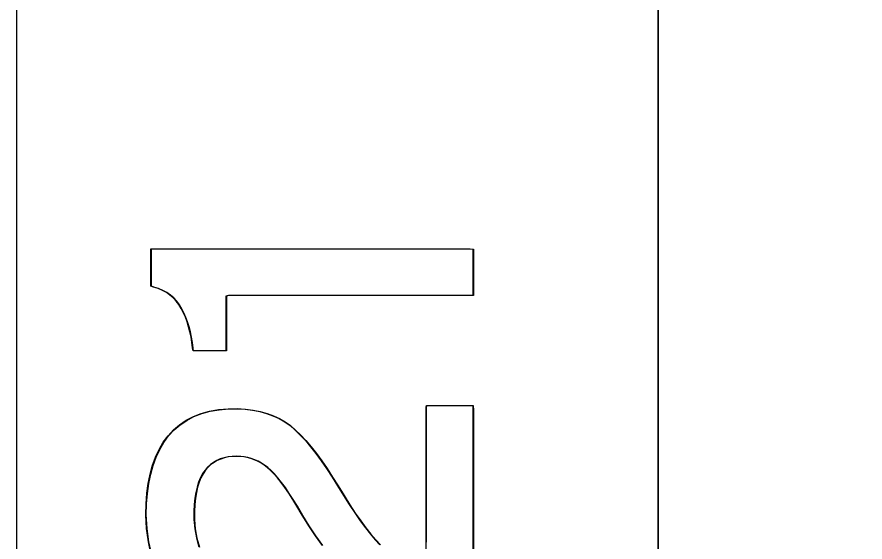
# Model space of a CAD drawing. Extents: x 1 to 47.7, y 0.2 to 35.
# Drawn here: x 34.5485 to 34.7533, y 17.464 to 17.5906 of the extents above; entities that cross this region are included whole.
import ezdxf

# ---------------------------------------------------------------- set-up
doc = ezdxf.new("R2010")
doc.units = 0
doc.header["$MEASUREMENT"] = 0
for name, color, linetype in [('5_1___24__TARGET_LEDS___12', 7, 'CONTINUOUS'), ('6_4___24__OPTOISO_INDEPEND', 7, 'CONTINUOUS'), ('8_0_____DWG', 7, 'CONTINUOUS')]:
    doc.layers.add(name, color=color, linetype=linetype)

msp = doc.modelspace()

# ---------------------------------------------------------------- linework, layer by layer
at = {"layer": '5_1___24__TARGET_LEDS___12'}
for points in [[(34.7534, 17.4357), (34.70342, 17.4357), (34.70344, 17.7357)], [(34.58103, 17.4609), (34.58032, 17.46401), (34.57988, 17.46723), (34.5797, 17.47054), (34.57976, 17.47319), (34.57996, 17.47571), (34.58029, 17.4781), (34.58076, 17.48035), (34.58135, 17.48246), (34.58208, 17.48444), (34.58294, 17.48629), (34.58393, 17.488), (34.58507, 17.48958), (34.58639, 17.491), (34.58785, 17.49225), (34.58945, 17.49332), (34.59119, 17.49422), (34.59307, 17.49495), (34.5951, 17.4955), (34.59727, 17.49588), (34.59958, 17.49609), (34.6018, 17.49612), (34.60369, 17.49601), (34.6055, 17.49579), (34.60723, 17.49545), (34.60886, 17.495), (34.61041, 17.49443), (34.61187, 17.49375), (34.61324, 17.49295), (34.61453, 17.49204), (34.61575, 17.49098), (34.61698, 17.48977), (34.61823, 17.48842), (34.61949, 17.48694), (34.62077, 17.48532), (34.62206, 17.48356), (34.62337, 17.48167), (34.62469, 17.47964), (34.62603, 17.47748), (34.62745, 17.47515), (34.62883, 17.47297), (34.63018, 17.47095), (34.63148, 17.4691), (34.63273, 17.4674), (34.63395, 17.46587), (34.63512, 17.4645), (34.63624, 17.4633)], [(34.64741, 17.46396), (34.64741, 17.46989), (34.64741, 17.47657), (34.64741, 17.48329), (34.64741, 17.48934), (34.64741, 17.49401), (34.64741, 17.4966), (34.64754, 17.49689), (34.64834, 17.49689), (34.64972, 17.49689), (34.65146, 17.49689), (34.65337, 17.49689), (34.65525, 17.49689), (34.65689, 17.49689), (34.6581, 17.49689), (34.65867, 17.49689), (34.65869, 17.4957), (34.65869, 17.49114), (34.65869, 17.48408), (34.65869, 17.47548), (34.65869, 17.46629), (34.65869, 17.45748)], [(34.62237, 17.46309), (34.62067, 17.46545), (34.61904, 17.46788), (34.61749, 17.4704), (34.6162, 17.47259), (34.61519, 17.47422), (34.61422, 17.47571), (34.61328, 17.47708), (34.61237, 17.47831), (34.61149, 17.47942), (34.61064, 17.48039), (34.60983, 17.48124), (34.60905, 17.48195), (34.60828, 17.48253), (34.60749, 17.48302), (34.60669, 17.48344), (34.60588, 17.4838), (34.60505, 17.48409), (34.60421, 17.48432), (34.60336, 17.48449), (34.60249, 17.48459), (34.60161, 17.48463), (34.60056, 17.4846), (34.59955, 17.48448), (34.59859, 17.48428), (34.59769, 17.48399), (34.59685, 17.48362), (34.59606, 17.48317), (34.59532, 17.48263), (34.59464, 17.482), (34.59401, 17.48129), (34.59342, 17.48044), (34.5929, 17.47948), (34.59246, 17.47841), (34.59209, 17.47722), (34.59179, 17.47592), (34.59156, 17.47451), (34.59141, 17.47298), (34.59132, 17.47134), (34.59133, 17.46942), (34.59154, 17.46714), (34.59194, 17.46492), (34.59253, 17.46276)]]:
    msp.add_lwpolyline(points, dxfattribs=at)
msp.add_lwpolyline([(34.65869, 17.52342), (34.65641, 17.52342), (34.65034, 17.52342), (34.64165, 17.52342), (34.63151, 17.52342), (34.62107, 17.52342), (34.61151, 17.52342), (34.60398, 17.52342), (34.59966, 17.52342), (34.59907, 17.52329), (34.59907, 17.52232), (34.59907, 17.52064), (34.59907, 17.5185), (34.59907, 17.51616), (34.59907, 17.51389), (34.59907, 17.51195), (34.59907, 17.51059), (34.59907, 17.51008), (34.59876, 17.51008), (34.59794, 17.51008), (34.59677, 17.51008), (34.59541, 17.51008), (34.594, 17.51008), (34.59271, 17.51008), (34.5917, 17.51008), (34.59112, 17.51008), (34.59098, 17.51077), (34.59083, 17.51212), (34.59062, 17.51342), (34.59036, 17.51468), (34.59005, 17.51589), (34.58968, 17.51705), (34.58927, 17.51817), (34.58879, 17.51924), (34.58827, 17.52026), (34.58771, 17.52121), (34.58707, 17.52207), (34.58635, 17.52285), (34.58554, 17.52354), (34.58466, 17.52415), (34.5837, 17.52466), (34.58266, 17.5251), (34.58154, 17.52544), (34.58095, 17.52567), (34.58095, 17.52633), (34.58095, 17.52748), (34.58095, 17.52895), (34.58095, 17.53055), (34.58095, 17.5321), (34.58095, 17.53343), (34.58095, 17.53436), (34.58095, 17.53471), (34.58392, 17.53471), (34.59183, 17.53471), (34.60316, 17.53471), (34.61639, 17.53471), (34.63, 17.53471), (34.64247, 17.53471), (34.65228, 17.53471), (34.65792, 17.53471), (34.65869, 17.5346), (34.65869, 17.53378), (34.65869, 17.53235), (34.65869, 17.53054), (34.65869, 17.52857), (34.65869, 17.52665), (34.65869, 17.525), (34.65869, 17.52386)], close=True, dxfattribs=at)
at = {"layer": '6_4___24__OPTOISO_INDEPEND'}
for points in [[(34.75327, 17.43571), (34.70329, 17.43571), (34.70331, 17.73571)], [(34.5809, 17.46091), (34.5802, 17.46403), (34.57976, 17.46724), (34.57958, 17.47055), (34.57964, 17.47321), (34.57984, 17.47573), (34.58017, 17.47811), (34.58063, 17.48036), (34.58123, 17.48247), (34.58196, 17.48446), (34.58282, 17.4863), (34.58381, 17.48802), (34.58495, 17.4896), (34.58627, 17.49102), (34.58772, 17.49226), (34.58932, 17.49333), (34.59107, 17.49423), (34.59295, 17.49496), (34.59498, 17.49551), (34.59715, 17.4959), (34.59946, 17.49611), (34.60167, 17.49614), (34.60357, 17.49603), (34.60538, 17.4958), (34.60711, 17.49547), (34.60874, 17.49501), (34.61029, 17.49444), (34.61175, 17.49376), (34.61312, 17.49297), (34.61441, 17.49206), (34.61563, 17.49099), (34.61686, 17.48978), (34.61811, 17.48844), (34.61937, 17.48695), (34.62064, 17.48533), (34.62194, 17.48358), (34.62325, 17.48168), (34.62457, 17.47965), (34.62591, 17.47749), (34.62733, 17.47517), (34.62871, 17.47299), (34.63006, 17.47097), (34.63135, 17.46911), (34.63261, 17.46742), (34.63382, 17.46589), (34.63499, 17.46452), (34.63612, 17.46331)], [(34.64728, 17.4595), (34.64728, 17.46398), (34.64728, 17.46991), (34.64728, 17.47658), (34.64728, 17.4833), (34.64728, 17.48935), (34.64728, 17.49402), (34.64728, 17.49661), (34.64741, 17.49691), (34.64822, 17.49691), (34.6496, 17.49691), (34.65134, 17.49691), (34.65325, 17.49691), (34.65512, 17.49691), (34.65677, 17.49691), (34.65797, 17.49691), (34.65855, 17.49691), (34.65857, 17.49571), (34.65857, 17.49116), (34.65857, 17.4841), (34.65857, 17.4755), (34.65857, 17.46631), (34.65857, 17.45749)], [(34.62225, 17.46311), (34.62055, 17.46546), (34.61892, 17.4679), (34.61737, 17.47041), (34.61608, 17.47261), (34.61507, 17.47423), (34.6141, 17.47573), (34.61315, 17.47709), (34.61224, 17.47833), (34.61137, 17.47943), (34.61052, 17.48041), (34.60971, 17.48125), (34.60892, 17.48197), (34.60815, 17.48254), (34.60737, 17.48303), (34.60657, 17.48345), (34.60576, 17.48381), (34.60493, 17.48411), (34.60409, 17.48434), (34.60324, 17.4845), (34.60237, 17.48461), (34.60149, 17.48465), (34.60044, 17.48461), (34.59943, 17.4845), (34.59847, 17.48429), (34.59757, 17.48401), (34.59672, 17.48364), (34.59593, 17.48318), (34.5952, 17.48264), (34.59451, 17.48202), (34.59388, 17.4813), (34.5933, 17.48046), (34.59278, 17.4795), (34.59234, 17.47842), (34.59197, 17.47723), (34.59167, 17.47593), (34.59144, 17.47452), (34.59129, 17.473), (34.5912, 17.47136), (34.59121, 17.46943), (34.59142, 17.46716), (34.59182, 17.46494), (34.5924, 17.46278)]]:
    msp.add_lwpolyline(points, dxfattribs=at)
msp.add_lwpolyline([(34.65857, 17.52344), (34.65629, 17.52344), (34.65022, 17.52344), (34.64153, 17.52344), (34.63138, 17.52344), (34.62095, 17.52344), (34.61138, 17.52344), (34.60386, 17.52344), (34.59954, 17.52344), (34.59894, 17.5233), (34.59894, 17.52234), (34.59894, 17.52065), (34.59894, 17.51851), (34.59894, 17.51618), (34.59894, 17.51391), (34.59894, 17.51196), (34.59894, 17.5106), (34.59894, 17.51009), (34.59864, 17.51009), (34.59782, 17.51009), (34.59665, 17.51009), (34.59528, 17.51009), (34.59388, 17.51009), (34.59259, 17.51009), (34.59158, 17.51009), (34.591, 17.51009), (34.59086, 17.51078), (34.5907, 17.51213), (34.5905, 17.51344), (34.59024, 17.51469), (34.58993, 17.5159), (34.58956, 17.51707), (34.58914, 17.51818), (34.58867, 17.51925), (34.58815, 17.52028), (34.58759, 17.52123), (34.58694, 17.52209), (34.58622, 17.52286), (34.58542, 17.52355), (34.58454, 17.52416), (34.58358, 17.52468), (34.58254, 17.52511), (34.58141, 17.52545), (34.58082, 17.52569), (34.58082, 17.52635), (34.58082, 17.5275), (34.58082, 17.52896), (34.58082, 17.53056), (34.58082, 17.53211), (34.58082, 17.53344), (34.58082, 17.53437), (34.58082, 17.53472), (34.5838, 17.53472), (34.59171, 17.53472), (34.60304, 17.53472), (34.61627, 17.53472), (34.62988, 17.53472), (34.64235, 17.53472), (34.65216, 17.53472), (34.65779, 17.53472), (34.65857, 17.53461), (34.65857, 17.53379), (34.65857, 17.53237), (34.65857, 17.53056), (34.65857, 17.52858), (34.65857, 17.52666), (34.65857, 17.52502), (34.65857, 17.52387)], close=True, dxfattribs=at)
at = {"layer": '8_0_____DWG'}
msp.add_lwpolyline([(34.54846, 16.38706), (34.54846, 16.46214), (34.54846, 16.53649), (34.54846, 16.61008), (34.54846, 16.68291), (34.54846, 16.75497), (34.54846, 16.82624), (34.54846, 16.89671), (34.54846, 16.96637), (34.54846, 17.03521), (34.54846, 17.10321), (34.54846, 17.17037), (34.54846, 17.23667), (34.54846, 17.3021), (34.54846, 17.36665), (34.54846, 17.43031), (34.54846, 17.49306), (34.54846, 17.55489), (34.54846, 17.61579)], dxfattribs=at)

doc.saveas('drawing.dxf')
